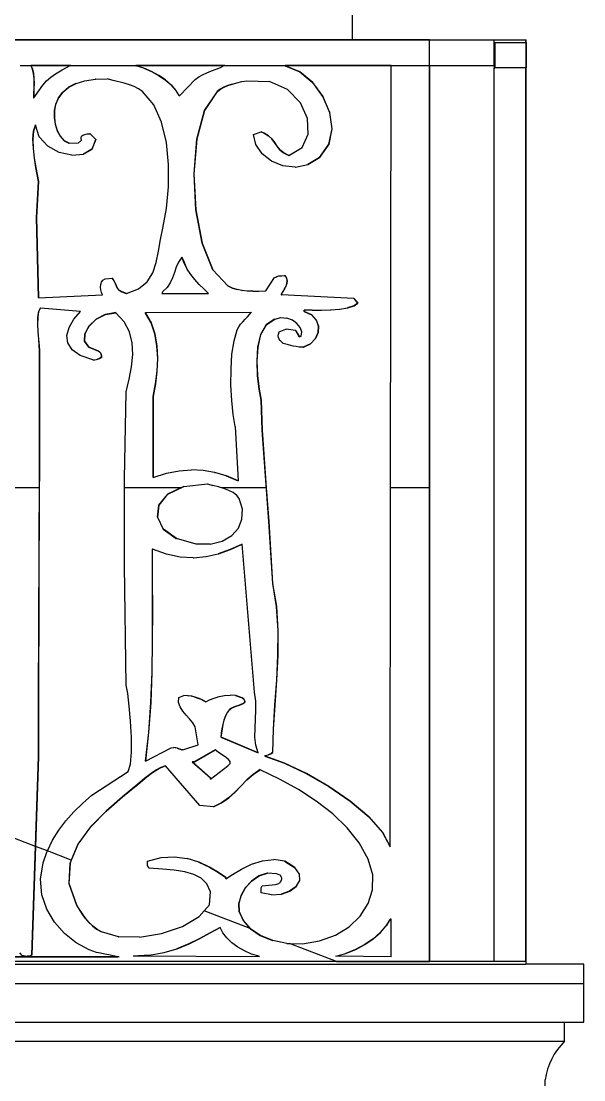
# Model space of a CAD drawing. Header units: inches. Extents: x 3672 to 10975, y -27382 to -746.
# Drawn here: x 4206.93 to 4221.52, y -26889.6 to -26862.11 of the extents above; entities that cross this region are included whole.
import ezdxf

# ---------------------------------------------------------------- set-up
doc = ezdxf.new("R2010")
doc.units = ezdxf.units.IN
doc.header["$LTSCALE"] = 17
doc.header["$MEASUREMENT"] = 0
doc.layers.add('25 BOT BAR', color=12, linetype='Continuous', lineweight=25)

# ---------------------------------------------------------------- blocks, each defined once
blk = doc.blocks.new('A$C99292ed1')
for p, q in [((144.802, 29.91), (134.39, 29.91)), ((145.51, 29.91), (144.802, 29.91)), ((145.51, 29.08), (145.51, 29.91)), ((145.51, 29.91), (148.015, 29.91)), ((147.19, 29.08), (147.19, 29.91)), ((147.204, 29.824), (148.015, 29.824)), ((147.204, 29.824), (147.204, 29.08)), ((148.015, 29.91), (148.019, 29.91)), ((148.015, 29.824), (148.015, 29.91)), ((148.015, 29.824), (148.019, 29.824)), ((148.015, 29.824), (148.015, 29.08)), ((148.019, 29.824), (148.019, 29.91)), ((148.019, 29.08), (148.019, 29.824)), ((148.019, 29.824), (148.029, 29.824)), ((148.029, 28.995), (148.029, 29.824)), ((134.894, 29.07), (135.173, 29.07)), ((135.17, 29.08), (135.173, 29.07)), ((135.174, 29.08), (135.17, 29.08)), ((135.173, 29.07), (135.212, 28.96)), ((135.173, 29.07), (135.178, 29.07)), ((135.178, 29.07), (135.174, 29.08)), ((136.211, 29.08), (135.174, 29.08)), ((135.217, 28.96), (135.178, 29.07)), ((135.178, 29.07), (136.195, 29.07)), ((135.212, 28.96), (135.238, 28.816)), ((135.212, 28.96), (135.217, 28.96)), ((135.243, 28.816), (135.217, 28.96)), ((135.816, 28.807), (135.985, 28.931)), ((135.985, 28.931), (136.195, 29.07)), ((136.195, 29.07), (136.211, 29.08)), ((136.195, 29.07), (137.897, 29.07)), ((137.897, 29.08), (137.897, 29.07)), ((137.902, 29.08), (137.897, 29.08)), ((137.897, 29.07), (137.897, 29.06)), ((137.897, 29.07), (137.902, 29.07)), ((137.897, 29.06), (137.902, 29.06)), ((137.902, 29.07), (137.902, 29.08)), ((140.203, 29.08), (137.902, 29.08)), ((137.902, 29.06), (137.902, 29.07)), ((137.902, 29.07), (140.185, 29.07)), ((138.1, 28.987), (137.902, 29.06)), ((138.1, 28.987), (138.298, 28.884)), ((138.1, 28.987), (138.105, 28.987)), ((138.303, 28.884), (138.105, 28.987)), ((138.298, 28.884), (138.487, 28.755)), ((138.298, 28.884), (138.303, 28.884)), ((138.492, 28.755), (138.303, 28.884)), ((139.74, 28.84), (139.857, 28.898)), ((139.857, 28.898), (139.975, 28.956)), ((139.975, 28.956), (140.092, 29.015)), ((140.092, 29.015), (140.185, 29.07)), ((140.185, 29.07), (140.203, 29.08)), ((140.185, 29.07), (141.766, 29.07)), ((141.766, 29.08), (141.766, 29.07)), ((141.77, 29.08), (141.766, 29.08)), ((141.766, 29.07), (141.766, 29.06)), ((141.766, 29.07), (141.77, 29.07)), ((141.766, 29.06), (141.77, 29.06)), ((141.766, 29.06), (142.145, 28.866)), ((141.77, 29.07), (141.77, 29.08)), ((144.518, 29.08), (141.77, 29.08)), ((141.77, 29.06), (141.77, 29.07)), ((141.77, 29.07), (144.518, 29.07)), ((142.149, 28.866), (141.77, 29.06)), ((142.145, 28.866), (142.149, 28.866)), ((142.145, 28.866), (142.479, 28.519)), ((142.484, 28.519), (142.149, 28.866)), ((144.505, 15.37), (144.518, 29.07)), ((144.518, 29.07), (144.518, 29.08)), ((144.518, 29.07), (145.51, 29.07)), ((145.51, 29.07), (145.51, 29.08)), ((145.51, 29.08), (145.515, 29.08)), ((145.51, 29.07), (145.51, 15.37)), ((145.515, 0), (145.515, 29.08)), ((145.515, 29.08), (147.19, 29.08)), ((147.19, 29.08), (147.19, 28.995)), ((147.19, 29.08), (147.204, 29.08)), ((147.19, 28.995), (147.204, 28.995)), ((147.19, 0), (147.19, 28.995)), ((147.204, 29.08), (147.204, 28.995)), ((148.015, 28.995), (147.204, 28.995)), ((148.019, 29.08), (148.015, 29.08)), ((148.015, 29.08), (148.015, 28.995)), ((148.029, 28.995), (148.015, 28.995)), ((148.015, 0), (148.015, 28.995)), ((135.238, 28.816), (135.251, 28.657)), ((135.238, 28.816), (135.243, 28.816)), ((135.256, 28.657), (135.243, 28.816)), ((135.251, 28.657), (135.255, 28.491)), ((135.251, 28.657), (135.256, 28.657)), ((135.26, 28.491), (135.256, 28.657)), ((135.582, 28.573), (135.687, 28.693)), ((135.687, 28.693), (135.816, 28.807)), ((136.576, 28.579), (136.842, 28.631)), ((136.847, 28.631), (136.842, 28.631)), ((136.847, 28.631), (137.154, 28.645)), ((137.306, 28.59), (137.154, 28.645)), ((137.595, 28.499), (137.306, 28.59)), ((138.487, 28.755), (138.659, 28.607)), ((138.487, 28.755), (138.492, 28.755)), ((138.664, 28.607), (138.492, 28.755)), ((138.659, 28.607), (138.808, 28.445)), ((138.659, 28.607), (138.664, 28.607)), ((138.813, 28.445), (138.664, 28.607)), ((139.038, 28.106), (139.435, 28.624)), ((139.435, 28.624), (139.526, 28.706)), ((139.439, 28.623), (139.438, 28.622)), ((139.526, 28.706), (139.629, 28.777)), ((139.629, 28.777), (139.74, 28.84)), ((140.646, 28.553), (140.774, 28.583)), ((140.774, 28.583), (141.363, 28.561)), ((135.253, 28.324), (135.248, 28.166)), ((135.255, 28.491), (135.253, 28.324)), ((135.253, 28.166), (135.258, 28.324)), ((135.253, 28.324), (135.258, 28.324)), ((135.255, 28.491), (135.26, 28.491)), ((135.258, 28.324), (135.26, 28.491)), ((135.377, 28.254), (135.484, 28.432)), ((135.484, 28.432), (135.582, 28.573)), ((136.15, 28.367), (135.998, 28.211)), ((136.003, 28.211), (136.154, 28.367)), ((136.341, 28.49), (136.15, 28.367)), ((136.15, 28.367), (136.154, 28.367)), ((136.154, 28.367), (136.345, 28.49)), ((136.341, 28.49), (136.345, 28.49)), ((136.345, 28.49), (136.571, 28.579)), ((136.571, 28.579), (136.576, 28.579)), ((137.728, 28.45), (137.595, 28.499)), ((137.852, 28.393), (137.728, 28.45)), ((137.967, 28.322), (137.852, 28.393)), ((138.071, 28.23), (137.967, 28.322)), ((138.808, 28.445), (138.928, 28.276)), ((138.808, 28.445), (138.813, 28.445)), ((138.933, 28.276), (138.813, 28.445)), ((140.178, 28.367), (140.085, 28.303)), ((140.09, 28.303), (140.183, 28.367)), ((140.281, 28.424), (140.178, 28.367)), ((140.178, 28.367), (140.183, 28.367)), ((140.183, 28.367), (140.286, 28.424)), ((140.394, 28.474), (140.281, 28.424)), ((140.281, 28.424), (140.286, 28.424)), ((140.286, 28.424), (140.399, 28.474)), ((140.394, 28.474), (140.399, 28.474)), ((140.399, 28.474), (140.514, 28.517)), ((140.514, 28.517), (140.519, 28.517)), ((140.519, 28.517), (140.641, 28.553)), ((140.641, 28.553), (140.646, 28.553)), ((141.83, 28.293), (141.363, 28.561)), ((142.479, 28.519), (142.484, 28.519)), ((142.479, 28.519), (142.745, 28.065)), ((142.75, 28.065), (142.484, 28.519)), ((135.248, 28.166), (135.244, 28.023)), ((135.248, 28.166), (135.253, 28.166)), ((135.249, 28.031), (135.377, 28.254)), ((135.249, 28.031), (135.253, 28.166)), ((135.998, 28.211), (135.887, 28.027)), ((135.892, 28.027), (136.003, 28.211)), ((135.998, 28.211), (136.003, 28.211)), ((138.36, 27.799), (138.071, 28.23)), ((138.928, 28.276), (139.013, 28.106)), ((138.928, 28.276), (138.933, 28.276)), ((139.018, 28.106), (138.933, 28.276)), ((139.013, 28.106), (139.018, 28.106)), ((139.018, 28.106), (139.038, 28.106)), ((140.005, 28.23), (139.675, 27.616)), ((139.68, 27.616), (140.01, 28.23)), ((140.085, 28.303), (140.005, 28.23)), ((140.005, 28.23), (140.01, 28.23)), ((140.01, 28.23), (140.09, 28.303)), ((140.085, 28.303), (140.09, 28.303)), ((142.163, 27.863), (141.83, 28.293)), ((142.745, 28.065), (142.75, 28.065)), ((142.745, 28.065), (142.92, 27.549)), ((142.925, 27.549), (142.75, 28.065)), ((135.244, 28.023), (135.249, 28.031)), ((135.814, 27.815), (135.784, 27.611)), ((135.789, 27.611), (135.819, 27.815)), ((135.887, 28.027), (135.814, 27.815)), ((135.814, 27.815), (135.819, 27.815)), ((135.819, 27.815), (135.892, 28.027)), ((135.887, 28.027), (135.892, 28.027)), ((138.563, 27.234), (138.36, 27.799)), ((142.346, 27.353), (142.163, 27.863)), ((135.784, 27.611), (135.782, 27.391)), ((135.784, 27.611), (135.789, 27.611)), ((135.787, 27.391), (135.789, 27.611)), ((139.675, 27.616), (139.476, 26.683)), ((139.481, 26.683), (139.68, 27.616)), ((139.675, 27.616), (139.68, 27.616)), ((142.92, 27.549), (142.98, 27.018)), ((142.92, 27.549), (142.925, 27.549)), ((142.984, 27.018), (142.925, 27.549)), ((135.782, 27.391), (135.787, 27.391)), ((135.782, 27.391), (135.807, 27.169)), ((135.812, 27.169), (135.787, 27.391)), ((138.688, 26.575), (138.563, 27.234)), ((142.367, 26.843), (142.346, 27.353)), ((135.239, 26.948), (135.221, 26.683)), ((135.226, 26.683), (135.243, 26.948)), ((135.294, 27.152), (135.239, 26.948)), ((135.239, 26.948), (135.243, 26.948)), ((135.243, 26.948), (135.296, 27.142)), ((135.296, 27.142), (135.294, 27.152)), ((135.389, 26.757), (135.296, 27.142)), ((135.807, 27.169), (135.812, 27.169)), ((135.807, 27.169), (135.859, 26.959)), ((135.864, 26.959), (135.812, 27.169)), ((135.859, 26.959), (135.936, 26.777)), ((135.859, 26.959), (135.864, 26.959)), ((135.941, 26.777), (135.864, 26.959)), ((142.98, 27.018), (142.9, 26.518)), ((142.905, 26.518), (142.984, 27.018)), ((142.98, 27.018), (142.984, 27.018)), ((135.221, 26.683), (135.226, 26.683)), ((135.221, 26.683), (135.232, 26.381)), ((135.237, 26.381), (135.226, 26.683)), ((135.611, 26.454), (135.389, 26.757)), ((135.936, 26.777), (135.941, 26.777)), ((135.936, 26.777), (136.037, 26.636)), ((136.042, 26.636), (135.941, 26.777)), ((136.474, 26.707), (136.478, 26.752)), ((136.484, 26.654), (136.474, 26.707)), ((136.478, 26.752), (136.494, 26.789)), ((136.494, 26.789), (136.525, 26.819)), ((136.525, 26.819), (136.571, 26.841)), ((136.571, 26.841), (136.631, 26.855)), ((136.631, 26.855), (136.706, 26.861)), ((136.707, 26.861), (136.706, 26.861)), ((136.707, 26.861), (136.712, 26.861)), ((136.707, 26.861), (136.856, 26.675)), ((136.861, 26.675), (136.712, 26.861)), ((136.856, 26.675), (136.758, 26.365)), ((136.762, 26.365), (136.861, 26.675)), ((136.856, 26.675), (136.861, 26.675)), ((139.476, 26.683), (139.402, 25.564)), ((139.407, 25.564), (139.481, 26.683)), ((139.476, 26.683), (139.481, 26.683)), ((140.947, 26.841), (141.146, 26.924)), ((141.01, 26.507), (140.947, 26.841)), ((141.146, 26.924), (141.148, 26.922)), ((141.15, 26.924), (141.148, 26.922)), ((141.148, 26.922), (141.22, 26.882)), ((141.225, 26.882), (141.15, 26.924)), ((141.22, 26.882), (141.225, 26.882)), ((141.22, 26.882), (141.335, 26.798)), ((141.339, 26.798), (141.225, 26.882)), ((141.335, 26.798), (141.339, 26.798)), ((141.335, 26.798), (141.419, 26.693)), ((141.424, 26.693), (141.339, 26.798)), ((141.419, 26.693), (141.424, 26.693)), ((141.419, 26.693), (141.488, 26.576)), ((141.493, 26.576), (141.424, 26.693)), ((142.211, 26.417), (142.367, 26.843)), ((135.91, 26.252), (135.611, 26.454)), ((136.037, 26.636), (136.042, 26.636)), ((136.037, 26.636), (136.161, 26.55)), ((136.166, 26.551), (136.042, 26.636)), ((136.161, 26.55), (136.166, 26.551)), ((136.166, 26.551), (136.409, 26.571)), ((136.409, 26.571), (136.484, 26.654)), ((138.745, 25.862), (138.688, 26.575)), ((141.175, 26.212), (141.01, 26.507)), ((141.488, 26.576), (141.493, 26.576)), ((141.488, 26.576), (141.553, 26.455)), ((141.558, 26.455), (141.493, 26.576)), ((141.553, 26.455), (141.558, 26.455)), ((141.553, 26.455), (141.629, 26.339)), ((141.634, 26.339), (141.558, 26.455)), ((141.867, 26.158), (142.211, 26.417)), ((142.9, 26.518), (142.658, 26.094)), ((142.663, 26.094), (142.905, 26.518)), ((142.9, 26.518), (142.905, 26.518)), ((135.232, 26.381), (135.261, 26.068)), ((135.232, 26.381), (135.237, 26.381)), ((135.266, 26.068), (135.237, 26.381)), ((136.234, 26.164), (135.91, 26.252)), ((136.234, 26.164), (136.238, 26.164)), ((136.238, 26.164), (136.239, 26.164)), ((136.239, 26.164), (136.534, 26.198)), ((136.758, 26.365), (136.534, 26.198)), ((136.534, 26.198), (136.538, 26.198)), ((136.538, 26.198), (136.762, 26.365)), ((136.758, 26.365), (136.762, 26.365)), ((141.416, 25.976), (141.175, 26.212)), ((141.629, 26.339), (141.634, 26.339)), ((141.629, 26.339), (141.728, 26.236)), ((141.733, 26.236), (141.634, 26.339)), ((141.728, 26.236), (141.733, 26.236)), ((141.728, 26.236), (141.865, 26.156)), ((141.867, 26.158), (141.733, 26.236)), ((141.865, 26.156), (141.867, 26.158)), ((135.261, 26.068), (135.266, 26.068)), ((135.261, 26.068), (135.3, 25.768)), ((135.305, 25.768), (135.266, 26.068)), ((138.742, 25.134), (138.745, 25.862)), ((141.71, 25.823), (141.416, 25.976)), ((142.036, 25.777), (142.355, 25.86)), ((142.658, 26.094), (142.355, 25.86)), ((142.355, 25.86), (142.36, 25.86)), ((142.36, 25.86), (142.663, 26.094)), ((142.658, 26.094), (142.663, 26.094)), ((135.3, 25.768), (135.305, 25.768)), ((135.3, 25.768), (135.368, 25.306)), ((135.373, 25.306), (135.305, 25.768)), ((139.402, 25.564), (139.45, 24.395)), ((139.402, 25.564), (139.407, 25.564)), ((139.455, 24.395), (139.407, 25.564)), ((142.031, 25.777), (141.71, 25.823)), ((142.031, 25.777), (142.033, 25.777)), ((142.033, 25.777), (142.036, 25.777)), ((135.368, 25.306), (135.318, 24.145)), ((135.323, 24.145), (135.373, 25.306)), ((135.368, 25.306), (135.373, 25.306)), ((138.688, 24.431), (138.742, 25.134)), ((138.592, 23.792), (138.688, 24.431)), ((139.45, 24.395), (139.455, 24.395)), ((139.45, 24.395), (139.615, 23.309)), ((139.62, 23.309), (139.455, 24.395)), ((135.318, 24.145), (135.323, 24.145)), ((135.318, 24.145), (135.368, 21.532)), ((135.373, 21.532), (135.323, 24.145)), ((138.534, 23.426), (138.592, 23.792)), ((138.487, 23.051), (138.534, 23.426)), ((139.615, 23.309), (139.62, 23.309)), ((139.615, 23.309), (139.892, 22.441)), ((139.897, 22.441), (139.62, 23.309)), ((138.427, 22.686), (138.487, 23.051)), ((139.088, 22.859), (139.005, 22.698)), ((139.15, 22.656), (139.088, 22.859)), ((139.088, 22.859), (139.121, 22.765)), ((138.335, 22.348), (138.427, 22.686)), ((139.005, 22.698), (138.945, 22.528)), ((139.121, 22.765), (139.155, 22.656)), ((139.121, 22.765), (139.196, 22.556)), ((139.15, 22.656), (139.155, 22.656)), ((139.228, 22.469), (139.15, 22.656)), ((139.155, 22.656), (139.196, 22.556)), ((139.196, 22.556), (139.228, 22.469)), ((138.188, 22.055), (138.335, 22.348)), ((138.896, 22.354), (138.847, 22.182)), ((138.945, 22.528), (138.896, 22.354)), ((139.319, 22.294), (139.228, 22.469)), ((139.422, 22.129), (139.319, 22.294)), ((139.892, 22.441), (139.897, 22.441)), ((139.892, 22.441), (140.278, 21.926)), ((140.283, 21.926), (139.897, 22.441)), ((136.984, 21.964), (137.003, 22.04)), ((137.003, 22.04), (137.042, 22.105)), ((137.042, 22.105), (137.104, 22.154)), ((137.104, 22.154), (137.278, 22.174)), ((137.282, 22.174), (137.278, 22.174)), ((137.278, 22.174), (137.328, 22.086)), ((137.333, 22.086), (137.282, 22.174)), ((137.328, 22.086), (137.333, 22.086)), ((137.328, 22.086), (137.36, 22.002)), ((137.365, 22.002), (137.333, 22.086)), ((137.36, 22.002), (137.385, 21.925)), ((137.36, 22.002), (137.365, 22.002)), ((137.39, 21.925), (137.365, 22.002)), ((137.967, 21.825), (138.188, 22.055)), ((138.788, 22.019), (138.706, 21.869)), ((138.847, 22.182), (138.788, 22.019)), ((139.535, 21.973), (139.422, 22.129)), ((141.27, 21.76), (141.493, 22.195)), ((141.493, 22.195), (141.525, 22.212)), ((141.496, 22.193), (141.496, 22.191)), ((141.525, 22.212), (141.552, 22.226)), ((141.552, 22.226), (141.578, 22.237)), ((141.578, 22.237), (141.607, 22.245)), ((141.607, 22.245), (141.641, 22.251)), ((141.641, 22.251), (141.685, 22.255)), ((141.685, 22.255), (141.741, 22.257)), ((141.741, 22.257), (141.766, 22.257)), ((141.77, 22.257), (141.766, 22.257)), ((141.766, 22.257), (141.806, 22.176)), ((141.811, 22.176), (141.77, 22.257)), ((141.811, 22.001), (141.786, 21.912)), ((141.791, 21.912), (141.816, 22.001)), ((141.806, 22.176), (141.811, 22.176)), ((141.806, 22.176), (141.82, 22.09)), ((141.825, 22.09), (141.811, 22.176)), ((141.82, 22.09), (141.811, 22.001)), ((141.811, 22.001), (141.816, 22.001)), ((141.816, 22.001), (141.825, 22.09)), ((141.82, 22.09), (141.825, 22.09)), ((136.98, 21.882), (136.984, 21.964)), ((136.989, 21.797), (136.98, 21.882)), ((137.006, 21.713), (136.989, 21.797)), ((137.029, 21.635), (137.006, 21.713)), ((137.385, 21.925), (137.39, 21.925)), ((137.385, 21.925), (137.414, 21.854)), ((137.419, 21.854), (137.39, 21.925)), ((137.414, 21.854), (137.419, 21.854)), ((137.414, 21.854), (137.46, 21.788)), ((137.465, 21.788), (137.419, 21.854)), ((137.46, 21.788), (137.465, 21.788)), ((137.46, 21.788), (137.534, 21.729)), ((137.539, 21.729), (137.465, 21.788)), ((137.534, 21.729), (137.539, 21.729)), ((137.534, 21.729), (137.649, 21.677)), ((137.652, 21.678), (137.539, 21.729)), ((137.652, 21.678), (137.967, 21.825)), ((138.592, 21.739), (138.567, 21.677)), ((138.706, 21.869), (138.592, 21.739)), ((139.655, 21.823), (139.535, 21.973)), ((139.782, 21.677), (139.655, 21.823)), ((140.278, 21.926), (140.283, 21.926)), ((140.278, 21.926), (140.399, 21.855)), ((140.404, 21.855), (140.283, 21.926)), ((140.399, 21.855), (140.521, 21.805)), ((140.399, 21.855), (140.404, 21.855)), ((140.526, 21.805), (140.404, 21.855)), ((140.521, 21.805), (140.526, 21.805)), ((140.647, 21.773), (140.526, 21.805)), ((140.647, 21.773), (140.652, 21.773)), ((140.781, 21.755), (140.652, 21.773)), ((140.781, 21.755), (140.786, 21.755)), ((140.927, 21.749), (140.786, 21.755)), ((140.927, 21.749), (141.089, 21.752)), ((141.089, 21.752), (141.27, 21.76)), ((141.708, 21.737), (141.666, 21.656)), ((141.671, 21.656), (141.713, 21.737)), ((141.75, 21.823), (141.708, 21.737)), ((141.708, 21.737), (141.713, 21.737)), ((141.713, 21.737), (141.755, 21.823)), ((141.786, 21.912), (141.75, 21.823)), ((141.75, 21.823), (141.755, 21.823)), ((141.755, 21.823), (141.791, 21.912)), ((141.786, 21.912), (141.791, 21.912)), ((135.368, 21.532), (135.373, 21.532)), ((135.373, 21.532), (137.029, 21.635)), ((137.649, 21.677), (137.652, 21.678)), ((138.567, 21.677), (139.782, 21.677)), ((141.666, 21.656), (141.671, 21.656)), ((141.666, 21.656), (141.666, 21.635)), ((141.666, 21.635), (141.671, 21.635)), ((141.671, 21.635), (141.671, 21.656)), ((143.551, 21.511), (141.671, 21.635)), ((143.551, 21.511), (143.556, 21.511)), ((143.551, 21.511), (143.65, 21.366)), ((143.655, 21.366), (143.556, 21.511)), ((135.418, 21.2), (135.371, 21.093)), ((135.376, 21.093), (135.422, 21.2)), ((135.422, 21.2), (135.418, 21.2)), ((136.459, 21.096), (135.422, 21.2)), ((142.95, 21.144), (143.18, 21.168)), ((143.18, 21.168), (143.185, 21.168)), ((143.185, 21.168), (143.388, 21.21)), ((143.551, 21.274), (143.388, 21.21)), ((143.388, 21.21), (143.393, 21.21)), ((143.393, 21.21), (143.555, 21.274)), ((143.65, 21.366), (143.551, 21.274)), ((143.551, 21.274), (143.555, 21.274)), ((143.555, 21.274), (143.655, 21.366)), ((143.65, 21.366), (143.655, 21.366)), ((135.35, 20.912), (135.347, 20.683)), ((135.371, 21.093), (135.35, 20.912)), ((135.35, 20.912), (135.354, 20.912)), ((135.352, 20.683), (135.354, 20.912)), ((135.354, 20.912), (135.376, 21.093)), ((135.376, 21.093), (135.371, 21.093)), ((136.285, 20.839), (136.459, 21.096)), ((137.104, 20.996), (136.864, 20.839)), ((136.868, 20.839), (137.108, 20.996)), ((137.104, 20.996), (137.108, 20.996)), ((137.377, 21.055), (137.108, 20.996)), ((137.108, 20.996), (137.377, 21.054)), ((137.377, 21.054), (137.377, 21.055)), ((137.594, 20.761), (137.377, 21.054)), ((138.145, 21.055), (138.145, 21.034)), ((138.15, 21.055), (138.145, 21.055)), ((138.145, 21.034), (138.289, 20.721)), ((138.145, 21.034), (138.15, 21.034)), ((138.15, 21.055), (140.898, 21.075)), ((138.15, 21.034), (138.15, 21.055)), ((138.294, 20.721), (138.15, 21.034)), ((140.73, 20.84), (140.79, 20.917)), ((140.79, 20.917), (140.847, 20.995)), ((140.847, 20.995), (140.898, 21.075)), ((141.498, 20.847), (141.657, 20.895)), ((141.657, 20.895), (141.815, 20.88)), ((142.262, 21.138), (142.262, 21.096)), ((142.266, 21.137), (142.262, 21.138)), ((142.262, 21.096), (142.266, 21.096)), ((142.262, 21.096), (142.453, 20.979)), ((142.266, 21.096), (142.266, 21.137)), ((142.468, 21.133), (142.266, 21.137)), ((142.458, 20.979), (142.266, 21.096)), ((142.453, 20.979), (142.458, 20.979)), ((142.453, 20.979), (142.575, 20.811)), ((142.58, 20.811), (142.458, 20.979)), ((142.468, 21.133), (142.473, 21.133)), ((142.473, 21.133), (142.702, 21.134)), ((142.702, 21.134), (142.707, 21.134)), ((142.707, 21.134), (142.946, 21.144)), ((142.946, 21.144), (142.95, 21.144)), ((135.347, 20.683), (135.352, 20.683)), ((135.347, 20.683), (135.357, 20.434)), ((135.362, 20.434), (135.352, 20.683)), ((136.165, 20.576), (136.285, 20.839)), ((136.678, 20.619), (136.57, 20.371)), ((136.575, 20.371), (136.683, 20.619)), ((136.864, 20.839), (136.678, 20.619)), ((136.678, 20.619), (136.683, 20.619)), ((136.683, 20.619), (136.868, 20.839)), ((136.864, 20.839), (136.868, 20.839)), ((137.731, 20.433), (137.594, 20.761)), ((138.289, 20.721), (138.294, 20.721)), ((138.289, 20.721), (138.385, 20.365)), ((138.39, 20.365), (138.294, 20.721)), ((140.565, 20.59), (140.614, 20.678)), ((140.614, 20.678), (140.67, 20.761)), ((140.67, 20.761), (140.73, 20.84)), ((141.274, 20.662), (141.133, 20.345)), ((141.138, 20.345), (141.279, 20.662)), ((141.493, 20.847), (141.274, 20.662)), ((141.274, 20.662), (141.279, 20.662)), ((141.279, 20.662), (141.498, 20.847)), ((141.493, 20.847), (141.498, 20.847)), ((141.957, 20.812), (141.815, 20.88)), ((142.075, 20.707), (141.957, 20.812)), ((142.158, 20.576), (142.075, 20.707)), ((142.575, 20.811), (142.58, 20.811)), ((142.575, 20.811), (142.63, 20.614)), ((142.635, 20.614), (142.58, 20.811)), ((142.63, 20.614), (142.622, 20.407)), ((142.627, 20.407), (142.635, 20.614)), ((142.63, 20.614), (142.635, 20.614)), ((135.357, 20.434), (135.362, 20.434)), ((135.357, 20.434), (135.372, 20.19)), ((135.377, 20.19), (135.362, 20.434)), ((136.109, 20.318), (136.165, 20.576)), ((136.57, 20.371), (136.562, 20.131)), ((136.566, 20.131), (136.575, 20.371)), ((136.57, 20.371), (136.575, 20.371)), ((137.8, 20.077), (137.731, 20.433)), ((138.385, 20.365), (138.39, 20.365)), ((138.385, 20.365), (138.44, 19.978)), ((138.444, 19.978), (138.39, 20.365)), ((140.442, 20.142), (140.526, 20.495)), ((140.526, 20.495), (140.565, 20.59)), ((141.133, 20.345), (141.058, 19.937)), ((141.062, 19.937), (141.138, 20.345)), ((141.133, 20.345), (141.138, 20.345)), ((141.591, 20.298), (141.598, 20.359)), ((141.598, 20.359), (141.617, 20.432)), ((141.617, 20.432), (141.79, 20.515)), ((141.79, 20.515), (141.794, 20.515)), ((141.795, 20.515), (141.794, 20.515)), ((142.038, 20.474), (141.795, 20.515)), ((142.038, 20.474), (142.043, 20.474)), ((142.038, 20.474), (142.138, 20.267)), ((142.142, 20.268), (142.043, 20.474)), ((142.199, 20.431), (142.158, 20.576)), ((142.187, 20.287), (142.199, 20.431)), ((142.622, 20.407), (142.552, 20.211)), ((142.556, 20.211), (142.627, 20.407)), ((142.622, 20.407), (142.627, 20.407)), ((135.372, 20.19), (135.377, 20.19)), ((135.372, 20.19), (135.387, 19.98)), ((135.391, 19.98), (135.377, 20.19)), ((136.131, 20.073), (136.109, 20.318)), ((136.242, 19.852), (136.131, 20.073)), ((136.562, 20.131), (136.566, 20.131)), ((136.562, 20.131), (136.674, 19.932)), ((136.679, 19.932), (136.566, 20.131)), ((137.814, 19.698), (137.8, 20.077)), ((140.389, 19.706), (140.442, 20.142)), ((141.595, 20.246), (141.591, 20.298)), ((141.609, 20.2), (141.595, 20.246)), ((141.635, 20.156), (141.609, 20.2)), ((141.67, 20.11), (141.635, 20.156)), ((141.716, 20.059), (141.67, 20.11)), ((142.138, 20.267), (142.142, 20.268)), ((142.142, 20.268), (142.187, 20.287)), ((142.552, 20.211), (142.422, 20.046)), ((142.427, 20.046), (142.556, 20.211)), ((142.552, 20.211), (142.556, 20.211)), ((135.387, 19.98), (135.391, 19.98)), ((135.387, 19.98), (135.393, 19.831)), ((135.398, 19.831), (135.391, 19.98)), ((135.393, 19.831), (135.398, 19.831)), ((135.393, 19.831), (135.393, 15.787)), ((135.398, 15.787), (135.398, 19.831)), ((136.455, 19.664), (136.242, 19.852)), ((136.674, 19.932), (136.679, 19.932)), ((136.674, 19.932), (136.93, 19.81)), ((136.935, 19.81), (136.679, 19.932)), ((136.93, 19.81), (136.935, 19.81)), ((136.93, 19.81), (136.95, 19.784)), ((136.955, 19.784), (136.935, 19.81)), ((138.44, 19.978), (138.457, 19.571)), ((138.44, 19.978), (138.444, 19.978)), ((138.462, 19.571), (138.444, 19.978)), ((141.058, 19.937), (141.034, 19.478)), ((141.039, 19.478), (141.062, 19.937)), ((141.058, 19.937), (141.062, 19.937)), ((141.79, 20.036), (141.716, 20.059)), ((141.855, 20.012), (141.79, 20.036)), ((141.916, 19.99), (141.855, 20.012)), ((141.979, 19.969), (141.916, 19.99)), ((142.05, 19.952), (141.979, 19.969)), ((142.134, 19.94), (142.05, 19.952)), ((142.237, 19.935), (142.134, 19.94)), ((142.422, 20.046), (142.237, 19.935)), ((142.237, 19.935), (142.242, 19.935)), ((142.242, 19.935), (142.427, 20.046)), ((142.422, 20.046), (142.427, 20.046)), ((136.781, 19.52), (136.455, 19.664)), ((136.781, 19.52), (136.785, 19.52)), ((136.785, 19.52), (136.786, 19.52)), ((136.786, 19.52), (136.83, 19.526)), ((136.83, 19.526), (136.835, 19.526)), ((136.835, 19.526), (136.869, 19.534)), ((136.869, 19.534), (136.874, 19.534)), ((136.874, 19.534), (136.9, 19.543)), ((136.926, 19.554), (136.9, 19.543)), ((136.9, 19.543), (136.905, 19.543)), ((136.905, 19.543), (136.931, 19.554)), ((136.95, 19.567), (136.926, 19.554)), ((136.926, 19.554), (136.931, 19.554)), ((136.931, 19.554), (136.955, 19.567)), ((136.95, 19.784), (136.955, 19.784)), ((136.95, 19.784), (136.967, 19.761)), ((136.976, 19.584), (136.95, 19.567)), ((136.95, 19.567), (136.955, 19.567)), ((136.972, 19.761), (136.955, 19.784)), ((136.955, 19.567), (136.98, 19.584)), ((136.967, 19.761), (136.972, 19.761)), ((136.967, 19.761), (136.98, 19.739)), ((136.985, 19.739), (136.972, 19.761)), ((137.005, 19.603), (136.976, 19.584)), ((136.976, 19.584), (136.98, 19.584)), ((136.98, 19.739), (136.985, 19.739)), ((136.98, 19.739), (136.99, 19.715)), ((136.98, 19.584), (137.009, 19.603)), ((136.995, 19.715), (136.985, 19.739)), ((136.99, 19.715), (136.995, 19.715)), ((136.99, 19.715), (136.997, 19.686)), ((137.002, 19.686), (136.995, 19.715)), ((136.997, 19.686), (137.002, 19.686)), ((136.997, 19.686), (137.002, 19.65)), ((137.007, 19.65), (137.002, 19.686)), ((137.002, 19.65), (137.007, 19.65)), ((137.002, 19.65), (137.005, 19.603)), ((137.005, 19.603), (137.009, 19.603)), ((137.009, 19.603), (137.007, 19.65)), ((137.785, 19.302), (137.814, 19.698)), ((138.457, 19.571), (138.444, 19.154)), ((138.449, 19.154), (138.462, 19.571)), ((138.457, 19.571), (138.462, 19.571)), ((140.364, 19.216), (140.389, 19.706)), ((137.726, 18.895), (137.785, 19.302)), ((141.034, 19.478), (141.039, 19.478)), ((141.034, 19.478), (141.049, 19.011)), ((141.054, 19.011), (141.039, 19.478)), ((138.444, 19.154), (138.404, 18.74)), ((138.409, 18.74), (138.449, 19.154)), ((138.444, 19.154), (138.449, 19.154)), ((140.362, 18.705), (140.364, 19.216)), ((141.049, 19.011), (141.091, 18.575)), ((141.049, 19.011), (141.054, 19.011)), ((141.096, 18.575), (141.054, 19.011)), ((137.649, 18.483), (137.726, 18.895)), ((138.404, 18.74), (138.344, 18.338)), ((138.348, 18.338), (138.409, 18.74)), ((138.404, 18.74), (138.409, 18.74)), ((140.383, 18.204), (140.362, 18.705)), ((137.6, 15.663), (137.649, 18.483)), ((141.091, 18.575), (141.096, 18.575)), ((141.091, 18.575), (141.146, 18.213)), ((141.15, 18.213), (141.096, 18.575)), ((138.344, 18.338), (138.348, 18.338)), ((138.344, 18.338), (138.344, 15.704)), ((138.348, 15.706), (138.348, 18.338)), ((140.421, 17.747), (140.383, 18.204)), ((141.146, 18.213), (141.17, 17.239)), ((141.146, 18.213), (141.15, 18.213)), ((141.175, 17.239), (141.15, 18.213)), ((140.476, 17.363), (140.421, 17.747)), ((140.476, 17.363), (140.55, 15.603)), ((141.17, 17.239), (141.175, 17.239)), ((141.17, 17.239), (141.28, 15.37)), ((141.349, 14.273), (141.175, 17.239)), ((147.19, 16.563), (147.19, 16.573)), ((139.023, 15.924), (139.336, 15.955)), ((139.336, 15.955), (139.339, 15.954)), ((139.341, 15.955), (139.339, 15.954)), ((139.64, 15.935), (139.341, 15.955)), ((135.373, 8.487), (135.398, 15.787)), ((135.393, 15.787), (135.391, 15.37)), ((135.393, 15.787), (135.398, 15.787)), ((138.344, 15.704), (138.348, 15.706)), ((138.348, 15.706), (138.694, 15.842)), ((138.694, 15.842), (139.023, 15.924)), ((139.64, 15.935), (139.645, 15.935)), ((139.94, 15.867), (139.645, 15.935)), ((139.94, 15.867), (139.945, 15.867)), ((140.242, 15.755), (139.945, 15.867)), ((140.242, 15.755), (140.246, 15.755)), ((140.242, 15.755), (140.551, 15.6)), ((140.55, 15.603), (140.246, 15.755)), ((137.6, 15.37), (137.6, 15.663)), ((138.722, 15.166), (139.143, 15.414)), ((139.138, 15.414), (139.065, 15.37)), ((139.143, 15.414), (139.138, 15.414)), ((139.143, 15.414), (139.757, 15.497)), ((139.757, 15.497), (139.895, 15.448)), ((140.037, 15.399), (139.895, 15.448)), ((140.114, 15.37), (140.037, 15.399)), ((140.551, 15.6), (140.55, 15.603)), ((135.391, 15.37), (134.567, 15.37)), ((135.391, 15.37), (135.368, 8.487)), ((139.065, 15.37), (137.6, 15.37)), ((137.6, 12.842), (137.6, 15.37)), ((138.717, 15.166), (138.49, 14.813)), ((138.495, 14.813), (138.722, 15.166)), ((139.065, 15.37), (138.717, 15.166)), ((138.717, 15.166), (138.722, 15.166)), ((140.177, 15.347), (140.114, 15.37)), ((141.28, 15.37), (140.114, 15.37)), ((140.307, 15.286), (140.177, 15.347)), ((140.421, 15.214), (140.307, 15.286)), ((140.513, 15.126), (140.421, 15.214)), ((140.575, 15.02), (140.513, 15.126)), ((141.28, 15.37), (141.344, 14.273)), ((144.493, 3.729), (144.505, 15.37)), ((145.51, 15.37), (144.505, 15.37)), ((145.51, 15.37), (145.51, 0)), ((140.658, 14.681), (140.575, 15.02)), ((138.49, 14.813), (138.454, 14.415)), ((138.459, 14.415), (138.495, 14.813)), ((138.49, 14.813), (138.495, 14.813)), ((140.649, 14.357), (140.658, 14.681)), ((138.454, 14.415), (138.606, 14.032)), ((138.454, 14.415), (138.459, 14.415)), ((138.611, 14.032), (138.459, 14.415)), ((140.555, 14.064), (140.649, 14.357)), ((138.606, 14.032), (138.611, 14.032)), ((138.606, 14.032), (138.942, 13.723)), ((138.947, 13.723), (138.611, 14.032)), ((140.382, 13.82), (140.555, 14.064)), ((141.344, 14.273), (141.349, 14.273)), ((141.344, 14.273), (141.443, 12.261)), ((141.448, 12.261), (141.349, 14.273)), ((140.137, 13.641), (140.382, 13.82)), ((138.942, 13.723), (138.947, 13.723)), ((139.459, 13.547), (138.947, 13.723)), ((139.459, 13.547), (139.464, 13.547)), ((139.827, 13.545), (139.464, 13.547)), ((139.827, 13.545), (140.137, 13.641)), ((140.65, 13.547), (140.344, 13.369)), ((140.349, 13.369), (140.651, 13.545)), ((140.651, 13.545), (140.65, 13.547)), ((140.972, 8.736), (140.651, 13.545)), ((138.319, 13.381), (138.32, 12.395)), ((138.324, 13.379), (138.319, 13.381)), ((138.325, 12.395), (138.324, 13.379)), ((138.69, 13.215), (138.324, 13.379)), ((139.045, 13.124), (138.69, 13.215)), ((139.719, 13.138), (140.033, 13.23)), ((140.344, 13.369), (140.033, 13.23)), ((140.033, 13.23), (140.038, 13.23)), ((140.038, 13.23), (140.349, 13.369)), ((140.349, 13.369), (140.344, 13.369)), ((139.386, 13.101), (139.045, 13.124)), ((139.386, 13.101), (139.387, 13.101)), ((139.387, 13.101), (139.39, 13.101)), ((139.39, 13.101), (139.714, 13.138)), ((139.714, 13.138), (139.719, 13.138)), ((137.649, 8.964), (137.6, 12.842)), ((138.32, 12.395), (138.325, 12.395)), ((138.32, 12.395), (138.324, 11.395)), ((138.328, 11.395), (138.325, 12.395)), ((141.443, 12.261), (141.448, 12.261)), ((141.443, 12.261), (141.543, 11.519)), ((141.548, 11.519), (141.448, 12.261)), ((138.324, 11.395), (138.322, 10.39)), ((138.324, 11.395), (138.328, 11.395)), ((138.327, 10.39), (138.328, 11.395)), ((141.543, 11.519), (141.548, 11.519)), ((141.543, 11.519), (141.582, 10.74)), ((141.587, 10.74), (141.548, 11.519)), ((141.582, 10.74), (141.577, 9.938)), ((141.582, 9.938), (141.587, 10.74)), ((141.582, 10.74), (141.587, 10.74)), ((138.322, 10.39), (138.31, 9.389)), ((138.315, 9.389), (138.327, 10.39)), ((138.322, 10.39), (138.327, 10.39)), ((141.577, 9.938), (141.544, 9.127)), ((141.549, 9.127), (141.582, 9.938)), ((141.577, 9.938), (141.582, 9.938)), ((138.31, 9.389), (138.281, 8.401)), ((138.286, 8.401), (138.315, 9.389)), ((138.31, 9.389), (138.315, 9.389)), ((141.544, 9.127), (141.5, 8.322)), ((141.505, 8.322), (141.549, 9.127)), ((141.544, 9.127), (141.549, 9.127)), ((137.686, 8.699), (137.649, 8.964)), ((137.726, 8.291), (137.686, 8.699)), ((139.004, 8.41), (139.013, 8.57)), ((139.013, 8.57), (139.137, 8.632)), ((139.137, 8.632), (139.142, 8.632)), ((139.245, 8.622), (139.142, 8.632)), ((139.245, 8.622), (139.249, 8.622)), ((139.341, 8.605), (139.249, 8.622)), ((139.341, 8.605), (139.346, 8.605)), ((139.428, 8.581), (139.346, 8.605)), ((139.428, 8.581), (139.432, 8.581)), ((139.428, 8.581), (139.506, 8.55)), ((139.511, 8.55), (139.432, 8.581)), ((139.506, 8.55), (139.511, 8.55)), ((139.506, 8.55), (139.578, 8.513)), ((139.583, 8.513), (139.511, 8.55)), ((139.809, 8.487), (139.927, 8.547)), ((139.927, 8.547), (140.057, 8.6)), ((140.057, 8.6), (140.196, 8.636)), ((140.196, 8.636), (140.34, 8.648)), ((140.34, 8.648), (140.341, 8.648)), ((140.344, 8.648), (140.341, 8.648)), ((140.484, 8.629), (140.344, 8.648)), ((140.484, 8.629), (140.489, 8.629)), ((140.484, 8.629), (140.625, 8.57)), ((140.63, 8.57), (140.489, 8.629)), ((140.625, 8.57), (140.63, 8.57)), ((140.625, 8.57), (140.652, 8.553)), ((140.657, 8.553), (140.63, 8.57)), ((140.652, 8.553), (140.657, 8.553)), ((140.652, 8.553), (140.673, 8.538)), ((140.677, 8.538), (140.657, 8.553)), ((140.673, 8.538), (140.677, 8.538)), ((140.673, 8.538), (140.688, 8.523)), ((140.693, 8.523), (140.677, 8.538)), ((140.688, 8.523), (140.693, 8.523)), ((140.688, 8.523), (140.699, 8.506)), ((140.704, 8.506), (140.693, 8.523)), ((141.004, 8.449), (140.972, 8.736)), ((135.368, 8.487), (135.373, 8.487)), ((135.368, 8.487), (135.368, 6.641)), ((135.373, 6.641), (135.373, 8.487)), ((137.761, 7.798), (137.726, 8.291)), ((138.281, 8.401), (138.228, 7.433)), ((138.233, 7.433), (138.286, 8.401)), ((138.281, 8.401), (138.286, 8.401)), ((139.042, 8.263), (139.004, 8.41)), ((139.111, 8.127), (139.042, 8.263)), ((139.578, 8.513), (139.583, 8.513)), ((139.578, 8.513), (139.645, 8.471)), ((139.649, 8.471), (139.583, 8.513)), ((139.645, 8.471), (139.649, 8.471)), ((139.645, 8.471), (139.707, 8.425)), ((139.71, 8.426), (139.649, 8.471)), ((139.707, 8.425), (139.71, 8.426)), ((139.71, 8.426), (139.809, 8.487)), ((140.432, 8.255), (140.375, 8.22)), ((140.38, 8.22), (140.437, 8.255)), ((140.494, 8.284), (140.432, 8.255)), ((140.432, 8.255), (140.437, 8.255)), ((140.437, 8.255), (140.498, 8.284)), ((140.557, 8.311), (140.494, 8.284)), ((140.494, 8.284), (140.498, 8.284)), ((140.498, 8.284), (140.562, 8.311)), ((140.619, 8.341), (140.557, 8.311)), ((140.557, 8.311), (140.562, 8.311)), ((140.562, 8.311), (140.624, 8.341)), ((140.676, 8.377), (140.619, 8.341)), ((140.619, 8.341), (140.624, 8.341)), ((140.624, 8.341), (140.681, 8.377)), ((140.724, 8.425), (140.676, 8.377)), ((140.676, 8.377), (140.681, 8.377)), ((140.681, 8.377), (140.729, 8.425)), ((140.699, 8.506), (140.704, 8.506)), ((140.699, 8.506), (140.708, 8.485)), ((140.713, 8.485), (140.704, 8.506)), ((140.708, 8.485), (140.713, 8.485)), ((140.708, 8.485), (140.716, 8.459)), ((140.721, 8.459), (140.713, 8.485)), ((140.716, 8.459), (140.721, 8.459)), ((140.716, 8.459), (140.724, 8.425)), ((140.729, 8.425), (140.721, 8.459)), ((140.724, 8.425), (140.729, 8.425)), ((141.009, 8.155), (141.004, 8.449)), ((141.5, 8.322), (141.461, 7.537)), ((141.466, 7.537), (141.505, 8.322)), ((141.5, 8.322), (141.505, 8.322)), ((139.198, 7.998), (139.111, 8.127)), ((139.291, 7.872), (139.198, 7.998)), ((140.265, 8.081), (140.217, 7.965)), ((140.222, 7.965), (140.27, 8.081)), ((140.327, 8.176), (140.265, 8.081)), ((140.265, 8.081), (140.27, 8.081)), ((140.27, 8.081), (140.332, 8.176)), ((140.375, 8.22), (140.327, 8.176)), ((140.327, 8.176), (140.332, 8.176)), ((140.332, 8.176), (140.38, 8.22)), ((140.375, 8.22), (140.38, 8.22)), ((140.999, 7.859), (141.009, 8.155)), ((137.783, 7.28), (137.761, 7.798)), ((139.374, 7.746), (139.291, 7.872)), ((139.435, 7.616), (139.374, 7.746)), ((140.18, 7.834), (140.152, 7.694)), ((140.157, 7.694), (140.185, 7.834)), ((140.217, 7.965), (140.18, 7.834)), ((140.18, 7.834), (140.185, 7.834)), ((140.185, 7.834), (140.222, 7.965)), ((140.217, 7.965), (140.222, 7.965)), ((140.987, 7.567), (140.999, 7.859)), ((138.228, 7.433), (138.145, 6.496)), ((138.15, 6.499), (138.233, 7.433)), ((138.228, 7.433), (138.233, 7.433)), ((139.509, 7.035), (139.435, 7.616)), ((140.132, 7.552), (140.116, 7.414)), ((140.121, 7.414), (140.137, 7.552)), ((140.152, 7.694), (140.132, 7.552)), ((140.132, 7.552), (140.137, 7.552)), ((140.137, 7.552), (140.157, 7.694)), ((140.152, 7.694), (140.157, 7.694)), ((140.986, 7.284), (140.987, 7.567)), ((141.461, 7.537), (141.443, 6.787)), ((141.448, 6.787), (141.466, 7.537)), ((141.461, 7.537), (141.466, 7.537)), ((137.785, 6.795), (137.783, 7.28)), ((140.116, 7.414), (140.104, 7.284)), ((140.104, 7.284), (140.109, 7.284)), ((140.104, 7.284), (141.071, 6.766)), ((140.109, 7.284), (140.121, 7.414)), ((141.071, 6.769), (140.109, 7.284)), ((140.116, 7.414), (140.121, 7.414)), ((141.01, 7.015), (140.986, 7.284)), ((138.15, 6.499), (138.815, 6.932)), ((138.815, 6.932), (138.876, 6.942)), ((138.876, 6.942), (138.879, 6.942)), ((138.88, 6.942), (138.879, 6.942)), ((138.927, 6.938), (138.88, 6.942)), ((138.927, 6.938), (138.932, 6.938)), ((138.971, 6.923), (138.932, 6.938)), ((138.971, 6.923), (138.976, 6.923)), ((138.971, 6.923), (139.009, 6.904)), ((139.014, 6.904), (138.976, 6.923)), ((139.009, 6.904), (139.014, 6.904)), ((139.009, 6.904), (139.045, 6.885)), ((139.049, 6.885), (139.014, 6.904)), ((139.045, 6.885), (139.049, 6.885)), ((139.045, 6.885), (139.078, 6.872)), ((139.083, 6.872), (139.049, 6.885)), ((139.078, 6.872), (139.083, 6.872)), ((139.113, 6.87), (139.083, 6.872)), ((139.113, 6.87), (139.509, 7.035)), ((141.071, 6.769), (141.01, 7.015)), ((135.199, 0.212), (135.373, 6.641)), ((135.368, 6.641), (135.29, 3.737)), ((135.368, 6.641), (135.373, 6.641)), ((137.76, 6.404), (137.785, 6.795)), ((139.955, 6.869), (139.41, 6.475)), ((139.415, 6.475), (139.957, 6.867)), ((139.957, 6.867), (139.955, 6.869)), ((140.028, 6.795), (139.957, 6.867)), ((140.119, 6.719), (140.028, 6.795)), ((140.213, 6.644), (140.119, 6.719)), ((140.292, 6.569), (140.213, 6.644)), ((141.071, 6.766), (141.071, 6.769)), ((141.245, 6.683), (141.25, 6.683)), ((141.245, 6.683), (141.245, 6.662)), ((141.245, 6.662), (141.25, 6.662)), ((141.245, 6.662), (141.749, 6.439)), ((141.25, 6.683), (141.291, 6.693)), ((141.25, 6.662), (141.25, 6.683)), ((141.753, 6.439), (141.25, 6.662)), ((141.291, 6.693), (141.296, 6.693)), ((141.296, 6.693), (141.326, 6.703)), ((141.353, 6.715), (141.326, 6.703)), ((141.326, 6.703), (141.331, 6.703)), ((141.331, 6.703), (141.358, 6.715)), ((141.374, 6.729), (141.353, 6.715)), ((141.353, 6.715), (141.358, 6.715)), ((141.358, 6.715), (141.379, 6.729)), ((141.395, 6.744), (141.374, 6.729)), ((141.374, 6.729), (141.379, 6.729)), ((141.379, 6.729), (141.399, 6.744)), ((141.416, 6.764), (141.395, 6.744)), ((141.395, 6.744), (141.399, 6.744)), ((141.399, 6.744), (141.421, 6.764)), ((141.443, 6.787), (141.416, 6.764)), ((141.416, 6.764), (141.421, 6.764)), ((141.421, 6.764), (141.448, 6.787)), ((141.443, 6.787), (141.448, 6.787)), ((137.699, 6.164), (137.76, 6.404)), ((138.145, 6.496), (138.15, 6.499)), ((138.666, 6.351), (138.548, 6.293)), ((138.553, 6.293), (138.667, 6.349)), ((138.667, 6.349), (138.666, 6.351)), ((138.667, 6.349), (138.669, 6.35)), ((139.559, 5.065), (138.667, 6.349)), ((139.36, 6.475), (139.831, 5.957)), ((139.365, 6.475), (139.36, 6.475)), ((139.836, 5.957), (139.365, 6.475)), ((139.41, 6.475), (139.365, 6.475)), ((139.41, 6.475), (139.415, 6.475)), ((139.836, 5.92), (140.278, 6.351)), ((140.278, 6.351), (140.342, 6.422)), ((140.341, 6.495), (140.292, 6.569)), ((140.342, 6.422), (140.341, 6.495)), ((141.749, 6.439), (141.753, 6.439)), ((141.749, 6.439), (142.315, 6.101)), ((142.32, 6.101), (141.753, 6.439)), ((136.757, 5.397), (137.699, 6.164)), ((138.325, 6.13), (138.221, 6.034)), ((138.226, 6.034), (138.33, 6.13)), ((138.434, 6.218), (138.325, 6.13)), ((138.325, 6.13), (138.33, 6.13)), ((138.33, 6.13), (138.439, 6.218)), ((138.548, 6.293), (138.434, 6.218)), ((138.434, 6.218), (138.439, 6.218)), ((138.439, 6.218), (138.553, 6.293)), ((138.553, 6.293), (138.548, 6.293)), ((140.938, 6.071), (140.773, 5.89)), ((140.778, 5.89), (140.943, 6.071)), ((141.121, 6.227), (140.938, 6.071)), ((140.938, 6.071), (140.943, 6.071)), ((140.943, 6.071), (141.124, 6.225)), ((141.124, 6.225), (141.121, 6.227)), ((141.624, 5.921), (141.124, 6.225)), ((142.315, 6.101), (142.32, 6.101)), ((142.315, 6.101), (142.899, 5.678)), ((142.904, 5.678), (142.32, 6.101)), ((138.123, 5.935), (137.947, 5.75)), ((137.952, 5.75), (138.128, 5.935)), ((138.221, 6.034), (138.123, 5.935)), ((138.123, 5.935), (138.128, 5.935)), ((138.128, 5.935), (138.226, 6.034)), ((138.221, 6.034), (138.226, 6.034)), ((139.831, 5.957), (139.836, 5.957)), ((139.831, 5.957), (139.831, 5.916)), ((139.831, 5.916), (139.836, 5.92)), ((139.836, 5.92), (139.836, 5.957)), ((140.773, 5.89), (140.619, 5.694)), ((140.623, 5.694), (140.778, 5.89)), ((140.773, 5.89), (140.778, 5.89)), ((142.113, 5.58), (141.624, 5.921)), ((137.947, 5.75), (137.549, 5.342)), ((137.554, 5.342), (137.952, 5.75)), ((137.947, 5.75), (137.952, 5.75)), ((140.464, 5.497), (140.299, 5.311)), ((140.304, 5.311), (140.468, 5.497)), ((140.619, 5.694), (140.464, 5.497)), ((140.464, 5.497), (140.468, 5.497)), ((140.468, 5.497), (140.623, 5.694)), ((140.619, 5.694), (140.623, 5.694)), ((142.577, 5.202), (142.113, 5.58)), ((142.899, 5.678), (142.904, 5.678)), ((142.899, 5.678), (143.454, 5.199)), ((143.459, 5.199), (142.904, 5.678)), ((136.515, 5.13), (136.757, 5.397)), ((137.549, 5.342), (137.124, 4.881)), ((137.129, 4.881), (137.554, 5.342)), ((137.549, 5.342), (137.554, 5.342)), ((140.299, 5.311), (140.117, 5.149)), ((140.121, 5.149), (140.304, 5.311)), ((140.299, 5.311), (140.304, 5.311)), ((136.289, 4.854), (136.515, 5.13)), ((139.906, 5.024), (139.559, 5.065)), ((140.117, 5.149), (139.906, 5.024)), ((139.906, 5.024), (139.911, 5.024)), ((139.911, 5.024), (140.121, 5.149)), ((140.117, 5.149), (140.121, 5.149)), ((143.002, 4.789), (142.577, 5.202)), ((143.454, 5.199), (143.459, 5.199)), ((143.454, 5.199), (143.936, 4.692)), ((143.941, 4.692), (143.459, 5.199)), ((136.082, 4.566), (136.289, 4.854)), ((137.124, 4.881), (136.721, 4.368)), ((136.726, 4.368), (137.129, 4.881)), ((137.124, 4.881), (137.129, 4.881)), ((143.377, 4.338), (143.002, 4.789)), ((143.936, 4.692), (143.941, 4.692)), ((143.936, 4.692), (144.297, 4.189)), ((144.302, 4.189), (143.941, 4.692)), ((135.897, 4.261), (136.082, 4.566)), ((135.735, 3.934), (135.897, 4.261)), ((136.721, 4.368), (136.392, 3.805)), ((136.397, 3.805), (136.726, 4.368)), ((136.721, 4.368), (136.726, 4.368)), ((143.688, 3.85), (143.377, 4.338)), ((144.297, 4.189), (144.302, 4.189)), ((144.297, 4.189), (144.493, 3.717)), ((144.493, 3.729), (144.302, 4.189)), ((135.29, 3.737), (134.761, 3.99)), ((135.602, 3.588), (135.735, 3.934)), ((143.923, 3.323), (143.688, 3.85)), ((135.29, 3.737), (135.194, 0.212)), ((135.602, 3.588), (135.29, 3.737)), ((135.492, 3.199), (135.599, 3.581)), ((135.599, 3.581), (135.602, 3.588)), ((136.221, 3.291), (135.602, 3.588)), ((136.193, 3.193), (136.397, 3.805)), ((136.392, 3.805), (136.221, 3.291)), ((136.392, 3.805), (136.397, 3.805)), ((144.493, 3.717), (144.493, 3.729)), ((147.19, 3.502), (147.19, 3.652)), ((138.195, 3.261), (138.551, 3.38)), ((138.551, 3.38), (138.897, 3.4)), ((138.897, 3.4), (138.898, 3.399)), ((138.902, 3.4), (138.898, 3.399)), ((138.902, 3.4), (139.226, 3.34)), ((139.226, 3.34), (139.231, 3.34)), ((139.531, 3.221), (139.231, 3.34)), ((141.182, 3.27), (141.473, 3.313)), ((141.473, 3.313), (141.474, 3.313)), ((141.477, 3.313), (141.474, 3.313)), ((141.754, 3.252), (141.477, 3.313)), ((144.04, 2.816), (143.923, 3.323)), ((135.424, 2.67), (135.492, 3.199)), ((136.188, 3.193), (136.161, 2.534)), ((136.165, 2.534), (136.193, 3.193)), ((136.221, 3.291), (136.188, 3.193)), ((136.188, 3.193), (136.193, 3.193)), ((138.195, 3.116), (138.195, 3.261)), ((138.244, 3.033), (138.195, 3.116)), ((138.586, 2.997), (138.244, 3.033)), ((139.531, 3.221), (139.536, 3.221)), ((139.531, 3.221), (139.805, 3.065)), ((139.81, 3.065), (139.536, 3.221)), ((139.805, 3.065), (140.04, 2.892)), ((139.805, 3.065), (139.81, 3.065)), ((140.044, 2.892), (139.81, 3.065)), ((140.635, 2.996), (140.898, 3.154)), ((140.898, 3.154), (141.182, 3.27)), ((141.754, 3.252), (141.759, 3.252)), ((141.754, 3.252), (142.014, 3.054)), ((142.018, 3.054), (141.759, 3.252)), ((142.014, 3.054), (142.018, 3.054)), ((142.014, 3.054), (142.136, 2.836)), ((142.141, 2.836), (142.018, 3.054)), ((138.894, 2.96), (138.586, 2.997)), ((139.165, 2.907), (138.894, 2.96)), ((139.397, 2.825), (139.165, 2.907)), ((139.587, 2.701), (139.397, 2.825)), ((140.04, 2.892), (140.044, 2.892)), ((140.04, 2.892), (140.228, 2.722)), ((140.233, 2.722), (140.044, 2.892)), ((140.233, 2.684), (140.407, 2.827)), ((140.407, 2.827), (140.635, 2.996)), ((141.087, 2.777), (140.893, 2.61)), ((140.897, 2.61), (141.091, 2.777)), ((141.306, 2.864), (141.087, 2.777)), ((141.087, 2.777), (141.091, 2.777)), ((141.091, 2.777), (141.31, 2.864)), ((141.31, 2.864), (141.306, 2.864)), ((141.542, 2.846), (141.31, 2.864)), ((141.642, 2.805), (141.542, 2.846)), ((141.653, 2.775), (141.642, 2.805)), ((141.664, 2.748), (141.653, 2.775)), ((141.673, 2.724), (141.664, 2.748)), ((142.136, 2.836), (142.141, 2.836)), ((142.136, 2.836), (142.142, 2.624)), ((142.147, 2.624), (142.141, 2.836)), ((144.036, 2.33), (144.04, 2.816)), ((135.46, 2.167), (135.424, 2.67)), ((136.161, 2.534), (136.165, 2.534)), ((136.161, 2.534), (136.36, 1.83)), ((136.365, 1.83), (136.165, 2.534)), ((139.733, 2.519), (139.587, 2.701)), ((139.831, 2.266), (139.733, 2.519)), ((140.228, 2.722), (140.233, 2.722)), ((140.228, 2.722), (140.228, 2.68)), ((140.228, 2.68), (140.233, 2.684)), ((140.233, 2.684), (140.233, 2.722)), ((140.893, 2.61), (140.735, 2.386)), ((140.739, 2.386), (140.897, 2.61)), ((140.893, 2.61), (140.897, 2.61)), ((141.17, 2.452), (141.518, 2.494)), ((141.518, 2.494), (141.552, 2.508)), ((141.552, 2.508), (141.579, 2.52)), ((141.579, 2.52), (141.601, 2.533)), ((141.601, 2.533), (141.619, 2.548)), ((141.619, 2.548), (141.635, 2.566)), ((141.635, 2.566), (141.65, 2.589)), ((141.65, 2.589), (141.666, 2.618)), ((141.666, 2.618), (141.677, 2.648)), ((141.679, 2.699), (141.673, 2.724)), ((141.677, 2.648), (141.681, 2.675)), ((141.681, 2.675), (141.679, 2.699)), ((142.142, 2.624), (142.051, 2.434)), ((142.056, 2.434), (142.147, 2.624)), ((142.142, 2.624), (142.147, 2.624)), ((139.803, 1.838), (139.831, 2.266)), ((140.735, 2.386), (140.622, 2.131)), ((140.627, 2.131), (140.739, 2.386)), ((140.735, 2.386), (140.739, 2.386)), ((141.146, 2.39), (141.17, 2.452)), ((141.146, 2.224), (141.146, 2.39)), ((141.412, 2.161), (141.146, 2.224)), ((141.885, 2.282), (141.665, 2.186)), ((141.67, 2.186), (141.89, 2.282)), ((142.051, 2.434), (141.885, 2.282)), ((141.885, 2.282), (141.89, 2.282)), ((141.89, 2.282), (142.056, 2.434)), ((142.051, 2.434), (142.056, 2.434)), ((143.924, 1.878), (144.036, 2.33)), ((135.586, 1.701), (135.46, 2.167)), ((140.622, 2.131), (140.566, 1.868)), ((140.571, 1.868), (140.627, 2.131)), ((140.622, 2.131), (140.627, 2.131)), ((141.412, 2.161), (141.415, 2.161)), ((141.415, 2.161), (141.417, 2.161)), ((141.417, 2.161), (141.665, 2.186)), ((141.665, 2.186), (141.67, 2.186)), ((135.786, 1.28), (135.586, 1.701)), ((136.36, 1.83), (136.365, 1.83)), ((136.36, 1.83), (136.427, 1.686)), ((136.432, 1.686), (136.365, 1.83)), ((136.427, 1.686), (136.432, 1.686)), ((136.427, 1.686), (136.5, 1.546)), ((136.505, 1.546), (136.432, 1.686)), ((139.667, 1.642), (139.803, 1.838)), ((140.566, 1.868), (140.571, 1.868)), ((140.566, 1.868), (140.575, 1.623)), ((140.58, 1.623), (140.571, 1.868)), ((143.717, 1.474), (143.924, 1.878)), ((136.5, 1.546), (136.505, 1.546)), ((136.5, 1.546), (136.58, 1.41)), ((136.585, 1.41), (136.505, 1.546)), ((136.58, 1.41), (136.669, 1.281)), ((136.58, 1.41), (136.585, 1.41)), ((136.673, 1.281), (136.585, 1.41)), ((139.102, 1.14), (139.538, 1.456)), ((139.538, 1.456), (139.667, 1.642)), ((140.86, 1.071), (139.667, 1.642)), ((140.575, 1.623), (140.58, 1.623)), ((140.575, 1.623), (140.68, 1.328)), ((140.685, 1.328), (140.58, 1.623)), ((143.428, 1.129), (143.717, 1.474)), ((136.045, 0.913), (135.786, 1.28)), ((136.669, 1.281), (136.673, 1.281)), ((136.669, 1.281), (136.768, 1.161)), ((136.772, 1.161), (136.673, 1.281)), ((136.768, 1.161), (136.879, 1.053)), ((136.768, 1.161), (136.772, 1.161)), ((136.884, 1.053), (136.772, 1.161)), ((138.563, 0.912), (139.102, 1.14)), ((140.079, 1.104), (139.821, 0.93)), ((139.825, 0.93), (140.08, 1.102)), ((140.08, 1.102), (140.079, 1.104)), ((140.155, 0.931), (140.08, 1.102)), ((140.68, 1.328), (140.86, 1.071)), ((140.68, 1.328), (140.685, 1.328)), ((140.871, 1.062), (140.685, 1.328)), ((143.071, 0.856), (143.428, 1.129)), ((144.386, 1.155), (144.236, 0.94)), ((144.24, 0.94), (144.391, 1.155)), ((144.493, 1.374), (144.386, 1.155)), ((144.386, 1.155), (144.391, 1.155)), ((144.391, 1.155), (144.498, 1.374)), ((144.498, 1.374), (144.493, 1.374)), ((144.518, 1.374), (144.498, 1.374)), ((144.518, 0.15), (144.518, 1.374)), ((136.349, 0.609), (136.045, 0.913)), ((136.879, 1.053), (136.884, 1.053)), ((136.879, 1.053), (137.005, 0.959)), ((137.009, 0.959), (136.884, 1.053)), ((137.005, 0.959), (137.009, 0.959)), ((137.447, 0.8), (137.009, 0.959)), ((137.989, 0.791), (138.563, 0.912)), ((139.821, 0.93), (139.554, 0.749)), ((139.558, 0.749), (139.825, 0.93)), ((139.825, 0.93), (139.821, 0.93)), ((140.259, 0.764), (140.155, 0.931)), ((140.86, 1.071), (140.866, 1.062)), ((140.866, 1.062), (140.871, 1.062)), ((140.866, 1.062), (141.124, 0.841)), ((141.129, 0.841), (140.871, 1.062)), ((141.124, 0.841), (141.442, 0.677)), ((141.124, 0.841), (141.129, 0.841)), ((141.447, 0.677), (141.129, 0.841)), ((142.658, 0.669), (143.071, 0.856)), ((144.236, 0.94), (144.048, 0.737)), ((144.053, 0.737), (144.24, 0.94)), ((144.236, 0.94), (144.24, 0.94)), ((136.682, 0.378), (136.349, 0.609)), ((137.447, 0.8), (137.452, 0.8)), ((137.989, 0.791), (137.452, 0.8)), ((139.27, 0.574), (138.963, 0.416)), ((138.968, 0.416), (139.275, 0.574)), ((139.554, 0.749), (139.27, 0.574)), ((139.27, 0.574), (139.275, 0.574)), ((139.275, 0.574), (139.558, 0.749)), ((139.554, 0.749), (139.558, 0.749)), ((140.389, 0.606), (140.259, 0.764)), ((140.542, 0.464), (140.389, 0.606)), ((141.442, 0.677), (141.447, 0.677)), ((141.811, 0.585), (141.447, 0.677)), ((141.811, 0.585), (141.816, 0.585)), ((141.816, 0.585), (141.88, 0.583)), ((143.099, 0), (141.88, 0.583)), ((141.88, 0.583), (142.22, 0.577)), ((142.22, 0.577), (142.658, 0.669)), ((143.832, 0.551), (143.593, 0.39)), ((143.598, 0.39), (143.836, 0.551)), ((144.048, 0.737), (143.832, 0.551)), ((143.832, 0.551), (143.836, 0.551)), ((143.836, 0.551), (144.053, 0.737)), ((144.048, 0.737), (144.053, 0.737)), ((134.946, 0.192), (134.887, 0.285)), ((136.779, 0.332), (136.682, 0.378)), ((136.879, 0.296), (136.779, 0.332)), ((136.982, 0.267), (136.879, 0.296)), ((138.252, 0.203), (138.625, 0.289)), ((138.625, 0.289), (138.63, 0.289)), ((138.63, 0.289), (138.963, 0.416)), ((138.963, 0.416), (138.968, 0.416)), ((140.712, 0.341), (140.542, 0.464)), ((140.898, 0.241), (140.712, 0.341)), ((143.593, 0.39), (143.34, 0.261)), ((143.345, 0.261), (143.598, 0.39)), ((143.593, 0.39), (143.598, 0.39)), ((137.467, 0.15), (133.488, 0.15)), ((134.39, 0.15), (137.426, 0.15)), ((134.986, 0.18), (134.946, 0.192)), ((135.025, 0.175), (134.986, 0.18)), ((135.025, 0.175), (135.029, 0.175)), ((135.029, 0.175), (135.061, 0.175)), ((135.061, 0.175), (135.066, 0.175)), ((135.066, 0.175), (135.096, 0.18)), ((135.096, 0.18), (135.101, 0.18)), ((135.101, 0.18), (135.13, 0.189)), ((135.13, 0.189), (135.135, 0.189)), ((135.135, 0.189), (135.163, 0.2)), ((135.194, 0.212), (135.163, 0.2)), ((135.163, 0.2), (135.168, 0.2)), ((135.168, 0.2), (135.199, 0.212)), ((135.194, 0.212), (135.199, 0.212)), ((137.088, 0.241), (136.982, 0.267)), ((137.198, 0.215), (137.088, 0.241)), ((137.31, 0.186), (137.198, 0.215)), ((137.426, 0.15), (137.31, 0.186)), ((137.823, 0.171), (137.828, 0.171)), ((138.247, 0.203), (137.828, 0.171)), ((141.096, 0.15), (137.828, 0.171)), ((138.247, 0.203), (138.252, 0.203)), ((141.096, 0.171), (140.898, 0.241)), ((141.096, 0.15), (141.096, 0.171)), ((143.08, 0.171), (143.085, 0.171)), ((143.085, 0.171), (143.34, 0.261)), ((144.518, 0.15), (143.085, 0.171)), ((143.099, 0), (145.51, 0)), ((143.34, 0.261), (143.345, 0.261))]:
    blk.add_line(p, q)
at = {"layer": '25 BOT BAR'}
blk.add_line((148.015, 0), (0.015, 0), dxfattribs=at)

msp = doc.modelspace()

# ---------------------------------------------------------------- linework, layer by layer
at = {"layer": '25 BOT BAR'}
for p, q in [((4215.525, -26862.596), (4215.525, -26797.596)), ((4072.025, -26862.596), (4220.025, -26862.596)), ((4220.025, -26862.596), (4220.025, -26886.596)), ((4072.025, -26886.596), (4220.025, -26886.596)), ((4221.525, -26886.596), (4220.025, -26886.596)), ((4221.525, -26888.096), (4221.525, -26886.596)), ((4070.525, -26887.096), (4221.525, -26887.096)), ((4071.025, -26888.096), (4221.025, -26888.096)), ((4221.025, -26888.596), (4221.025, -26888.096)), ((4221.025, -26888.096), (4221.525, -26888.096)), ((4071.025, -26888.596), (4221.025, -26888.596)), ((4220.525, -26890.096), (4220.525, -26889.596))]:
    msp.add_line(p, q, dxfattribs=at)
msp.add_arc((4222.224, -26889.82), 1.713, 134.3927, 172.4772, dxfattribs=at)

# ---------------------------------------------------------------- block references
at = {"layer": '25 BOT BAR', "yscale": 0.8}
msp.add_blockref('A$C99292ed1', (4072.01, -26886.524), dxfattribs=at)

doc.saveas('drawing.dxf')
